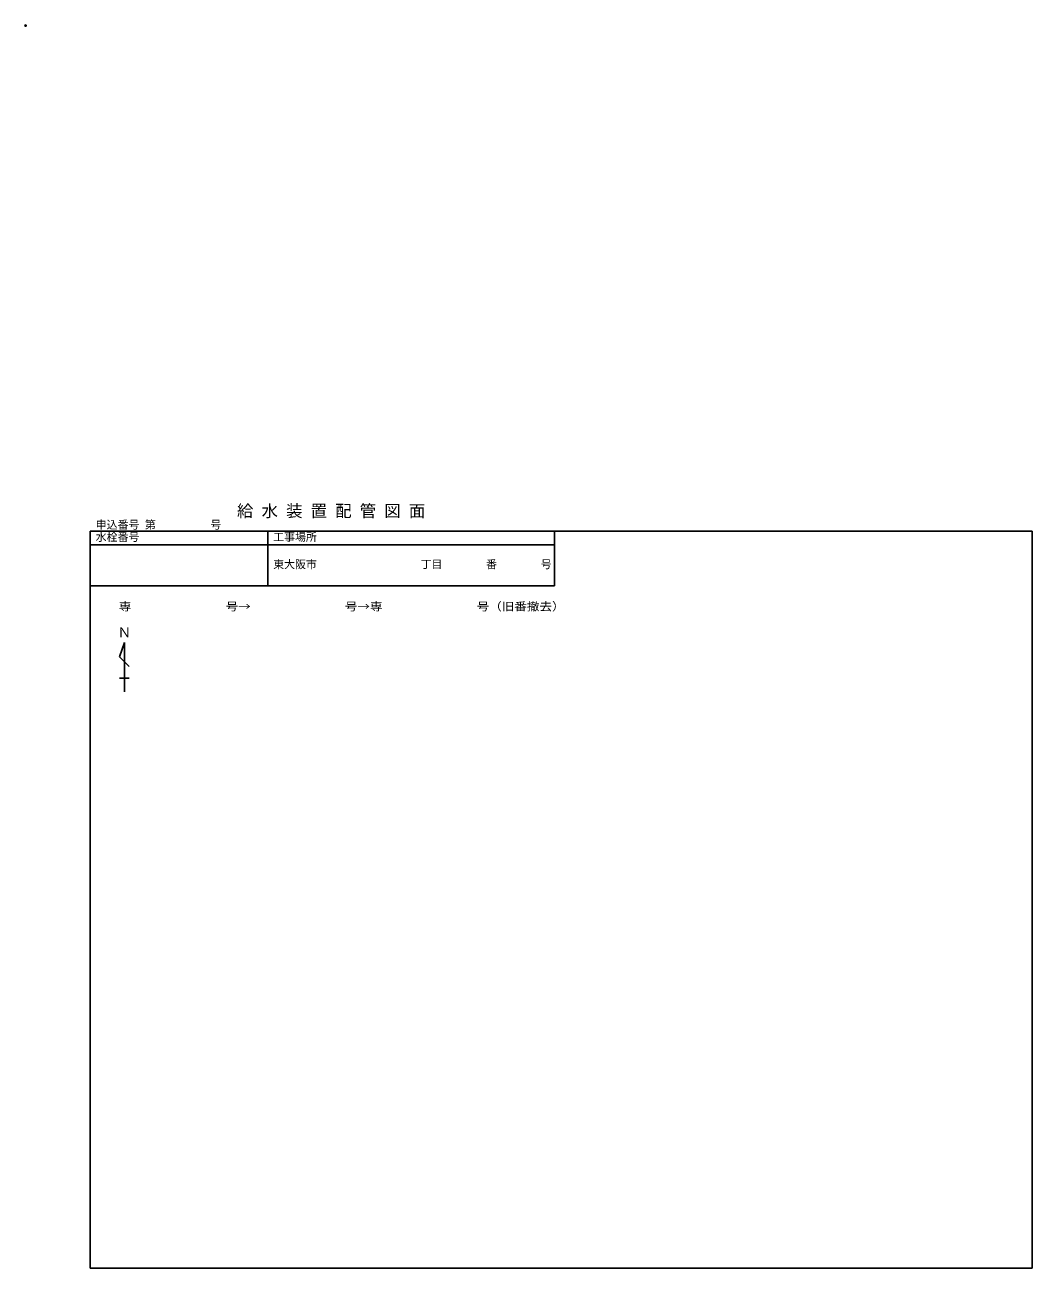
# Model space of a CAD drawing. Units: millimetres on the paper. Extents: x -196 to 172, y -136 to 319.
import ezdxf
from ezdxf.enums import TextEntityAlignment as Align

# ---------------------------------------------------------------- set-up
doc = ezdxf.new("R2010")
doc.units = ezdxf.units.MM
doc.header["$PDMODE"] = 32
doc.header["$PDSIZE"] = 0.5
doc.layers.add('0-0', color=7, linetype='Continuous')
doc.styles.add('ＭＳ 明朝', font='')
doc.styles.get('ＭＳ 明朝').set_extended_font_data('MS Mincho')

msp = doc.modelspace()

# ---------------------------------------------------------------- linework, layer by layer
at = {"layer": '0-0', "color": 1}
for p, q in [((-172.5, -136.5), (-172.5, 133.5)), ((172.5, 133.5), (-172.5, 133.5)), ((172.5, -136.5), (172.5, 133.5)), ((-172.5, -136.5), (172.5, -136.5))]:
    msp.add_line(p, q, dxfattribs=at)
at = {"layer": '0-0'}
for p, q in [((-107.5, 133.5), (-107.5, 113.5)), ((-2.5, 128.5), (-172.5, 128.5)), ((-159.989, 92.664), (-161.757, 87.432)), ((-159.989, 92.664), (-159.989, 74.664)), ((-159.989, 92.664), (-159.989, 85.664)), ((-159.989, 85.664), (-161.757, 87.432)), ((-159.989, 85.664), (-158.221, 83.896)), ((-159.989, 79.664), (-161.739, 79.664)), ((-159.989, 79.664), (-158.239, 79.664))]:
    msp.add_line(p, q, dxfattribs=at)
at = {"layer": '0-0', "color": 1}
msp.add_lwpolyline([(-2.5, 133.5), (-2.5, 113.5), (-172.5, 113.5)], dxfattribs=at)
at = {"layer": '0-0'}
msp.add_point((-196.205, 318.718), dxfattribs=at)

# ---------------------------------------------------------------- texts
at = {"layer": '0-0', "style": 'ＭＳ 明朝'}
for s, height, p in [('給 水 装 置 配 管 図 面', 4.399, (-118.748, 137.395)), (' 申込番号 第\u3000\u3000\u3000\u3000\u3000号', 2.933, (-172.5, 133.5)), (' 水栓番号', 2.933, (-172.5, 129)), (' 工事場所', 2.933, (-107.5, 129)), (' 東大阪市\u3000 \u3000\u3000\u3000\u3000\u3000\u3000\u3000\u3000丁目\u3000\u3000\u3000\u3000番\u3000\u3000\u3000\u3000号', 2.933, (-107.5, 119)), ('Ｎ', 3.666, (-162.5, 93.5))]:
    msp.add_text(s, height=height, dxfattribs=at).set_placement(p, align=Align.BOTTOM_LEFT)
at = {"layer": '0-0', "style": 'ＭＳ 明朝', "width": 1.15}
msp.add_text('専\u3000\u3000\u3000\u3000 \u3000\u3000\u3000号→\u3000\u3000\u3000\u3000 \u3000\u3000\u3000号→専\u3000\u3000\u3000\u3000 \u3000\u3000\u3000号（旧番撤去）', height=2.933, dxfattribs=at).set_placement((-162.034, 103.525), align=Align.BOTTOM_LEFT)

doc.saveas('drawing.dxf')
